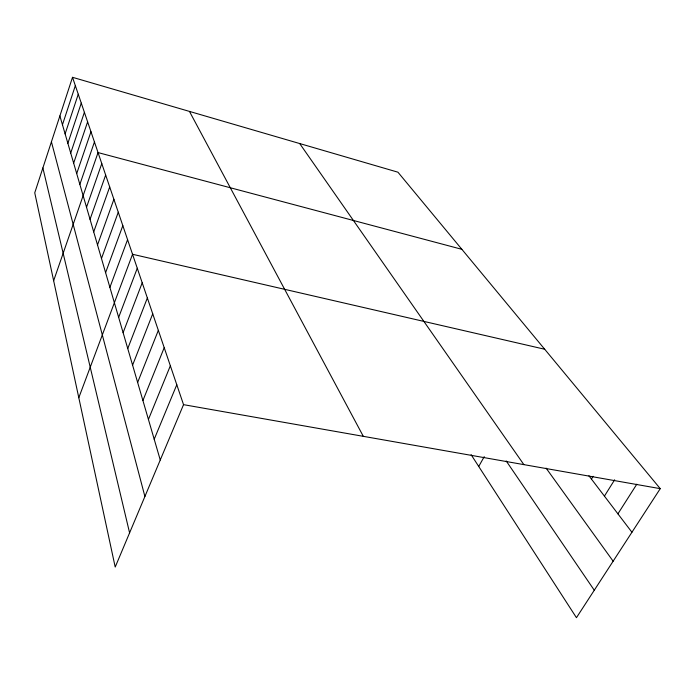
<?xml version="1.0" encoding="UTF-8"?>
<svg xmlns="http://www.w3.org/2000/svg" width="695" height="695" viewBox="0 0 695 695"><rect width="100%" height="100%" fill="white"/><g stroke="black" fill="none" stroke-linecap="round" stroke-linejoin="round"><path stroke-width="1.04" d="M72.515 77.31L34.75 192.81L115.205 567.068L183.541 404.655L72.515 77.31L397.94 172.195L660.25 488.655L576.45 617.69L471.106 454.678M62.454 124.77L75.338 85.633M65.113 133.892L78.248 94.233M67.867 143.318L81.272 103.121M70.708 153.065L84.39 112.329M73.653 163.151L87.622 121.851M76.702 173.594L90.967 131.729M79.856 184.41L94.442 141.962M53.645 280.728L98.038 152.579L461.862 249.314M86.519 207.266L101.783 163.594M90.046 219.351L105.657 175.044M93.712 231.895L109.697 186.938M97.517 244.944L113.893 199.317M101.479 258.523L118.272 212.21M105.597 272.657L122.824 225.64M109.897 287.382L127.576 239.653M78.804 397.722L132.537 254.274L544.698 349.246M118.654 317.406L137.271 268.244M123.111 332.67L142.206 282.796M127.75 348.577L147.357 297.964M132.589 365.162L152.726 313.801M137.636 382.467L158.338 330.351M142.909 400.555L164.211 347.656M148.426 419.459L170.353 365.761M154.203 439.257L176.791 384.743M478.725 466.467L484.241 456.65M591.428 479.055L593.122 476.31M604.424 496.117L614.649 479.802M617.916 513.84L636.811 484.207M183.541 404.655L660.25 488.655M588.926 475.771L631.937 532.248M546.096 468.126L613.138 561.195M299.693 143.544L523.874 464.625M506.203 460.941L594.277 590.237M189.457 111.409L363.311 436.33M59.883 115.943L160.258 459.994M51.421 141.823L144.899 496.482M42.882 167.955L129.591 532.865"/></g></svg>
